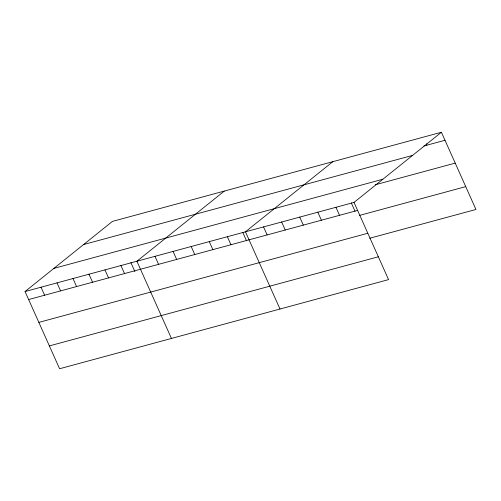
<?xml version="1.0" encoding="UTF-8"?>
<svg xmlns="http://www.w3.org/2000/svg" width="501" height="501" viewBox="0 0 501 501"><rect width="100%" height="100%" fill="white"/><g stroke="black" fill="none" stroke-linecap="round" stroke-linejoin="round"><path stroke-width="0.75" d="M441.412 132.251L354.019 202.398L388.557 279.608L59.588 368.749L25.05 291.532L112.443 221.392L441.412 132.251L475.95 209.468L369.65 238.269M224.291 191.088L136.898 261.228L171.436 338.438M332.852 161.673L245.459 231.813L279.996 309.023M423.89 145.991L445.001 140.274M83.604 244.538L412.573 155.404M53.889 268.386L382.858 179.252M375.299 184.756L455.215 163.107M25.05 291.532L354.019 202.398M28.638 299.548L357.601 210.414M359.436 215.436L465.736 186.629M38.853 322.387L367.815 233.247M49.374 345.909L378.343 256.775M426.307 143.837L426.902 145.171M351.295 202.899L355.009 211.203M335.927 207.301L339.509 215.317M317.834 212.205L321.417 220.221M299.736 217.108L303.324 225.124M281.643 222.006L285.232 230.022M263.551 226.909L267.139 234.925M242.734 232.314L246.448 240.618M227.366 236.716L230.948 244.732M209.274 241.62L212.856 249.636M191.182 246.523L194.764 254.539M173.083 251.421L176.671 259.437M154.991 256.324L158.579 264.34M130.886 262.618L134.913 271.617M120.923 265.555L124.505 273.571M104.941 269.889L108.529 277.905M88.965 274.216L92.547 282.232M72.983 278.543L76.572 286.559M57.008 282.877L60.59 290.893M41.026 287.205L44.614 295.221"/></g></svg>
